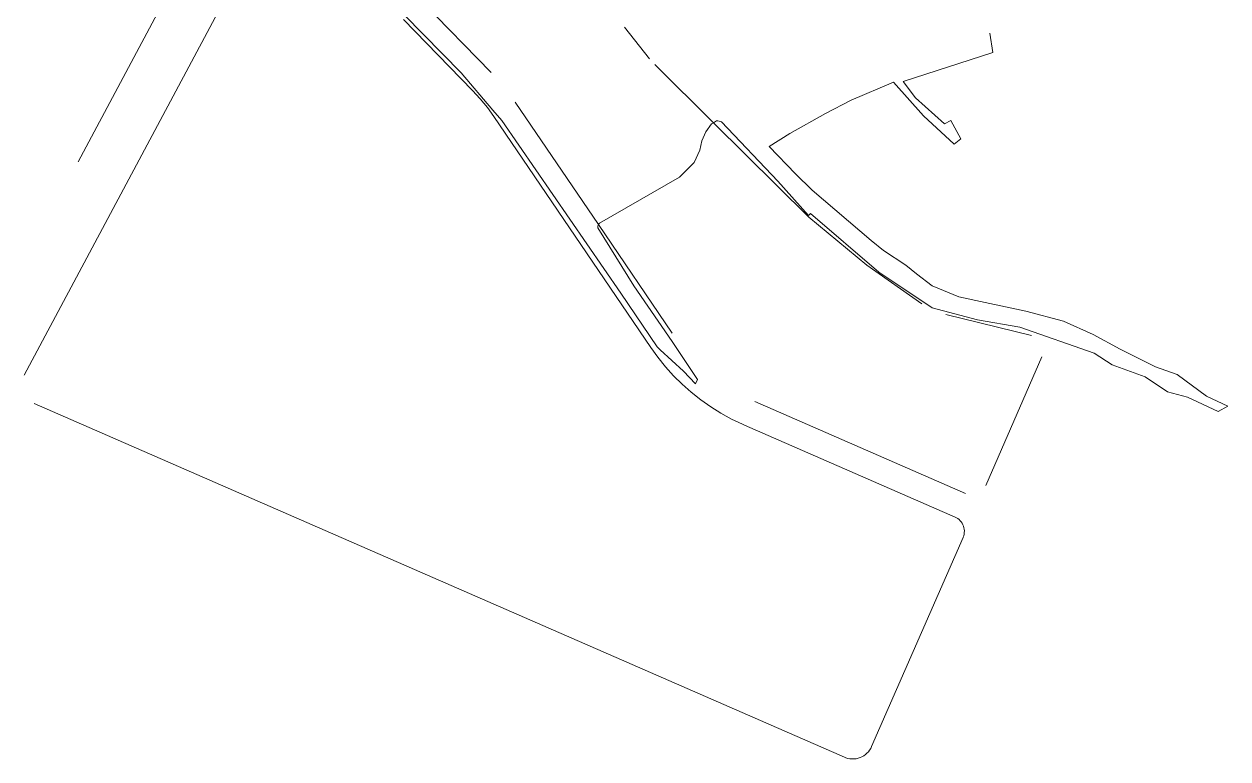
# Model space of a CAD drawing. Header units: metres. Extents: x 549578 to 552528, y 1838214 to 1839864.
# Drawn here: x 552060.8 to 552527.8, y 1838713.6 to 1838998.8 of the extents above; entities that cross this region are included whole.
import ezdxf

# ---------------------------------------------------------------- set-up
doc = ezdxf.new("R2010")
doc.units = ezdxf.units.M
doc.header["$LTSCALE"] = 0.72
for name, color, linetype, lineweight in [('16', 7, 'Continuous', 13), ('23', 7, 'Continuous', 13), ('30', 7, 'Continuous', 13)]:
    doc.layers.add(name, color=color, linetype=linetype, lineweight=lineweight)

msp = doc.modelspace()

# ---------------------------------------------------------------- linework, layer by layer
at = {"layer": '16'}
msp.add_lwpolyline([(552176.16, 1839037.78), (552178.17, 1839039.24), (552188.77, 1839024.55), (552194.78, 1839018.17), (552208.43, 1839002.24), (552230.37, 1838979.88), (552242.69, 1838965.38), (552246.08, 1838961.45), (552292.25, 1838894.34), (552306.37, 1838873.51), (552307.58, 1838872.46), (552316.63, 1838864.06), (552321.3, 1838859.24), (552321.98, 1838860.89), (552312.17, 1838875.67), (552297.32, 1838897.23), (552283.37, 1838919.78), (552283.33, 1838920.19), (552283.36, 1838920.54), (552283.58, 1838921.03)], dxfattribs=at)
at = {"layer": '23'}
for points in [[(552328.23, 1838960.56), (552329.37, 1838961.31), (552329.9, 1838961.25), (552331.34, 1838960.86), (552353.12, 1838937.88), (552365.13, 1838924.55), (552365.82, 1838925.3), (552392.4, 1838902.53), (552413.06, 1838888.73), (552430.66, 1838884.08), (552447.07, 1838881.25), (552475.87, 1838871.15), (552482.81, 1838866.62), (552495.6, 1838861.97), (552504.26, 1838856.05), (552512.08, 1838854.05), (552523.94, 1838848.42), (552527.75, 1838850.48), (552519.41, 1838854.43), (552508.09, 1838862.86), (552499.71, 1838865.8), (552486, 1838872.64), (552475.42, 1838878.33), (552463.99, 1838883.5), (552449.4, 1838887.41), (552433.56, 1838890.75), (552423.37, 1838892.96), (552413.05, 1838897.2), (552406.96, 1838901.92), (552402.82, 1838905.25), (552394.17, 1838911.01), (552389.32, 1838914.81), (552366.47, 1838934.39), (552360.05, 1838940.76), (552349.79, 1838951.28), (552357.81, 1838956.33), (552371.62, 1838964.15), (552381.56, 1838969.36), (552398.06, 1838976.31), (552409.68, 1838963.17), (552421.58, 1838952.27), (552424.18, 1838954.31), (552420.33, 1838961.37), (552417.83, 1838960.06), (552406.56, 1838970.19), (552401.8, 1838976.6), (552436.52, 1838987.81), (552435.37, 1838995.3)], [(552283.58, 1838921.03), (552283.59, 1838921.05), (552284.03, 1838921.6), (552315.04, 1838939.47), (552320.72, 1838945.12), (552322.96, 1838949.83), (552323.64, 1838953.55), (552325.2, 1838957.03), (552327.49, 1838960.08), (552328.23, 1838960.56)]]:
    msp.add_lwpolyline(points, dxfattribs=at)
at = {"layer": '30'}
for p, q in [((552081.77, 1838945.38), (552152.59, 1839078.07)), ((552060.83, 1838862.61), (552148.58, 1839027.02)), ((552293.75, 1838997.68), (552303.41, 1838985.39)), ((552305.47, 1838983.08), (552328.23, 1838960.56)), ((552251.32, 1838968.53), (552283.58, 1838921.03)), ((552283.58, 1838921.03), (552312.2, 1838878.91)), ((552418.32, 1838886.14), (552451.56, 1838877.91)), ((552433.83, 1838819.77), (552455.62, 1838869.68)), ((552344.23, 1838852.33), (552425.93, 1838816.67))]:
    msp.add_line(p, q, dxfattribs=at)
for points in [[(552192.57, 1839032.29), (552215.26, 1839007.46), (552241.93, 1838980.04)], [(552207.98, 1839000.6), (552234.76, 1838973.07), (552237.74, 1838969.82), (552240.53, 1838966.4), (552243.05, 1838962.91), (552303.93, 1838873.29), (552306.68, 1838869.49), (552309.63, 1838865.84), (552312.77, 1838862.35), (552316.11, 1838859.05), (552319.62, 1838855.94), (552323.3, 1838853.02), (552327.13, 1838850.32), (552331.11, 1838847.82), (552335.22, 1838845.55), (552339.44, 1838843.52), (552340.23, 1838843.17), (552421.93, 1838807.51), (552422.48, 1838807.23), (552423.01, 1838806.9), (552423.5, 1838806.51), (552423.94, 1838806.07), (552424.34, 1838805.59), (552424.69, 1838805.07), (552424.98, 1838804.52), (552425.21, 1838803.94), (552425.38, 1838803.34), (552425.48, 1838802.73), (552425.53, 1838802.11), (552425.5, 1838801.48), (552425.42, 1838800.87), (552425.27, 1838800.26), (552425.05, 1838799.68), (552425.03, 1838799.61), (552389.57, 1838718.4), (552389.22, 1838717.69), (552388.79, 1838717.01), (552388.3, 1838716.38), (552387.75, 1838715.8), (552387.14, 1838715.28), (552386.49, 1838714.82), (552385.79, 1838714.43), (552385.05, 1838714.11), (552384.29, 1838713.87), (552383.51, 1838713.7), (552382.71, 1838713.62), (552381.92, 1838713.61), (552381.12, 1838713.68), (552380.33, 1838713.83), (552379.57, 1838714.06), (552379.04, 1838714.27), (552064.68, 1838851.51)], [(552328.23, 1838960.56), (552365.25, 1838923.91), (552387.74, 1838905.27), (552409, 1838890.21)]]:
    msp.add_lwpolyline(points, dxfattribs=at)

doc.saveas('drawing.dxf')
